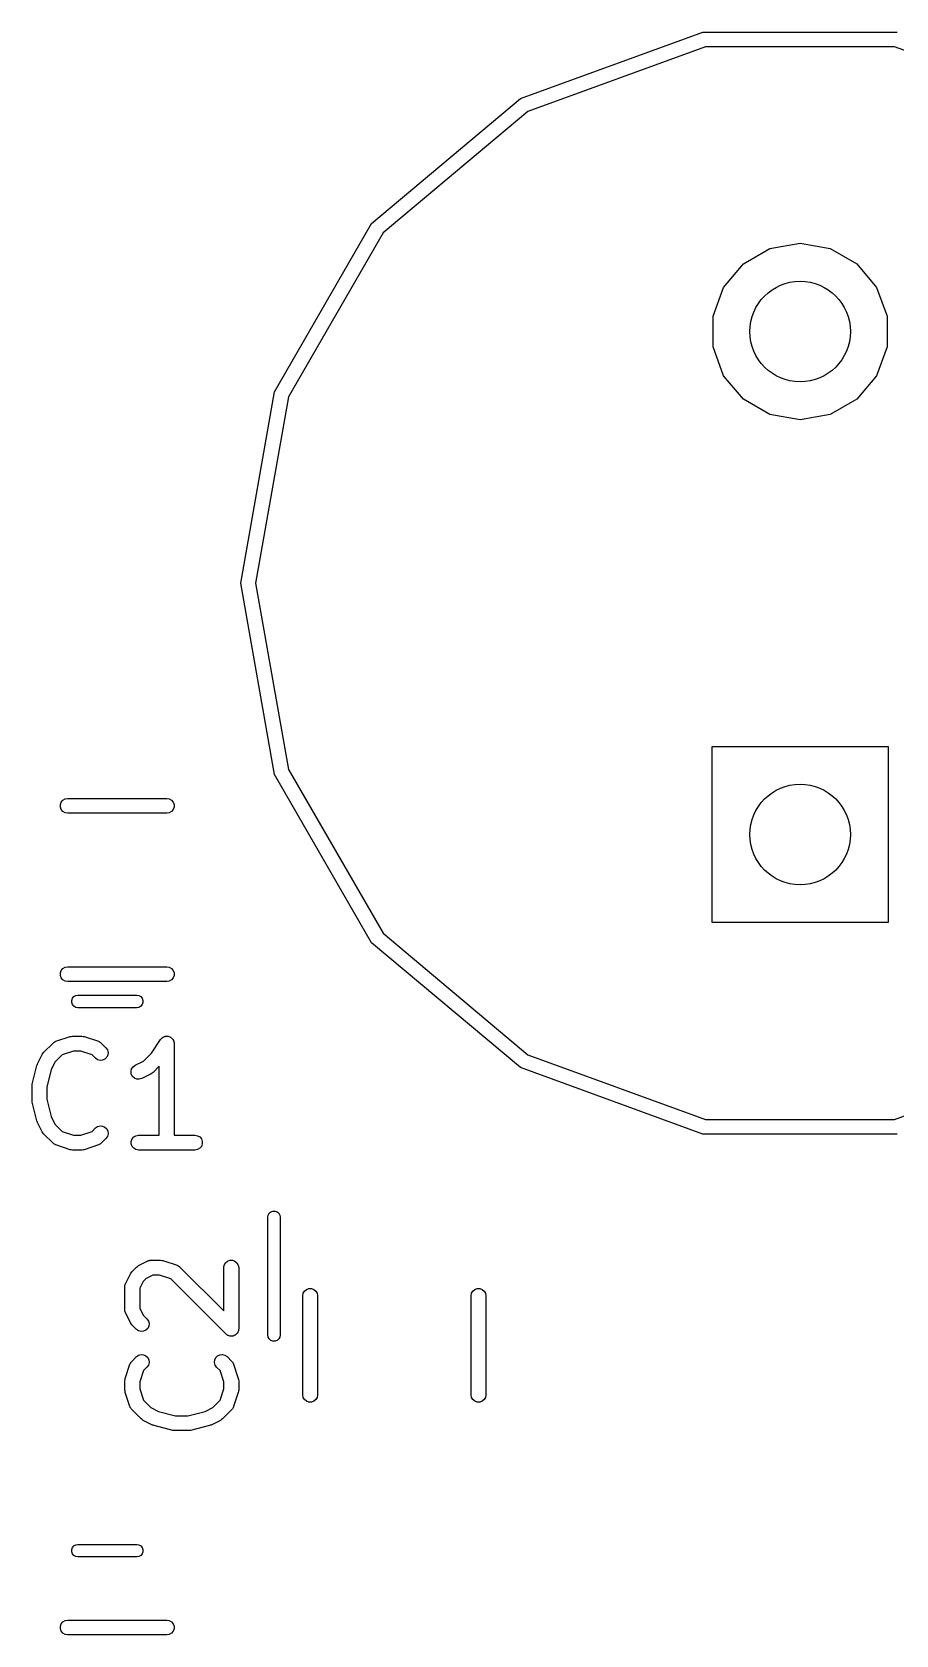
# Model space of a CAD drawing. Extents: x 0.2 to 51.4, y -0.6 to 33.
# Drawn here: x 16.64 to 25.37, y 12.28 to 28.47 of the extents above; entities that cross this region are included whole.
import ezdxf

# ---------------------------------------------------------------- set-up
doc = ezdxf.new("R2010")
doc.units = 0
doc.header["$MEASUREMENT"] = 0
doc.layers.add('BLACK', color=7, linetype='CONTINUOUS')

msp = doc.modelspace()

# ---------------------------------------------------------------- linework, layer by layer
at = {"layer": 'Black'}
for p, q in [((21.5743, 27.7943), (23.4186, 28.4656)), ((23.4186, 28.4656), (25.3814, 28.4656)), ((23.4447, 28.3179), (21.6493, 27.6644)), ((25.3553, 28.3179), (23.4447, 28.3179)), ((27.1507, 27.6644), (25.3553, 28.3179)), ((20.0707, 26.5327), (21.5743, 27.7943)), ((21.6493, 27.6644), (20.1857, 26.4363)), ((19.0894, 24.8329), (20.0707, 26.5327)), ((20.1857, 26.4363), (19.2303, 24.7816)), ((23.8264, 26.1236), (24.0948, 26.2786)), ((24.0948, 26.2786), (24.4, 26.3324)), ((24.4, 26.3324), (24.7052, 26.2786)), ((24.7052, 26.2786), (24.9736, 26.1236)), ((23.6272, 25.8862), (23.8264, 26.1236)), ((24.9736, 26.1236), (25.1728, 25.8862)), ((23.5212, 25.595), (23.6272, 25.8862)), ((25.1728, 25.8862), (25.2788, 25.595)), ((23.5212, 25.285), (23.5212, 25.595)), ((25.2788, 25.595), (25.2788, 25.285)), ((23.6272, 24.9938), (23.5212, 25.285)), ((25.2788, 25.285), (25.1728, 24.9938)), ((23.8264, 24.7564), (23.6272, 24.9938)), ((25.1728, 24.9938), (24.9736, 24.7564)), ((18.7486, 22.9), (19.0894, 24.8329)), ((19.2303, 24.7816), (18.8986, 22.9)), ((24.0948, 24.6014), (23.8264, 24.7564)), ((24.9736, 24.7564), (24.7052, 24.6014)), ((24.4, 24.5476), (24.0948, 24.6014)), ((24.7052, 24.6014), (24.4, 24.5476)), ((19.0894, 20.9671), (18.7486, 22.9)), ((18.8986, 22.9), (19.2303, 21.0184)), ((23.511, 19.471), (23.511, 21.249)), ((23.511, 21.249), (25.289, 21.249)), ((25.289, 21.249), (25.289, 19.471)), ((20.0707, 19.2673), (19.0894, 20.9671)), ((19.2303, 21.0184), (20.1857, 19.3637)), ((16.9743, 20.7205), (17, 20.725)), ((17, 20.725), (18, 20.725)), ((18, 20.725), (18.0257, 20.7205)), ((16.9261, 20.663), (16.935, 20.6875)), ((16.9261, 20.637), (16.9261, 20.663)), ((16.935, 20.6125), (16.9261, 20.637)), ((16.935, 20.6875), (16.9518, 20.7075)), ((16.9518, 20.5925), (16.935, 20.6125)), ((16.9518, 20.7075), (16.9743, 20.7205)), ((16.9743, 20.5795), (16.9518, 20.5925)), ((17, 20.575), (16.9743, 20.5795)), ((18, 20.575), (17, 20.575)), ((18.0257, 20.5795), (18, 20.575)), ((18.0257, 20.7205), (18.0482, 20.7075)), ((18.0482, 20.5925), (18.0257, 20.5795)), ((18.0482, 20.7075), (18.065, 20.6875)), ((18.065, 20.6125), (18.0482, 20.5925)), ((18.065, 20.6875), (18.0739, 20.663)), ((18.0739, 20.637), (18.065, 20.6125)), ((18.0739, 20.663), (18.0739, 20.637)), ((25.289, 19.471), (23.511, 19.471)), ((21.5743, 18.0057), (20.0707, 19.2673)), ((20.1857, 19.3637), (21.6493, 18.1356)), ((16.9261, 18.963), (16.935, 18.9875)), ((16.9261, 18.937), (16.9261, 18.963)), ((16.935, 18.9875), (16.9518, 19.0075)), ((16.9518, 19.0075), (16.9743, 19.0205)), ((16.9743, 19.0205), (17, 19.025)), ((17, 19.025), (18, 19.025)), ((18, 19.025), (18.0257, 19.0205)), ((18.0257, 19.0205), (18.0482, 19.0075)), ((18.0482, 19.0075), (18.065, 18.9875)), ((18.065, 18.9875), (18.0739, 18.963)), ((18.0739, 18.963), (18.0739, 18.937)), ((16.935, 18.9125), (16.9261, 18.937)), ((16.9518, 18.8925), (16.935, 18.9125)), ((16.9743, 18.8795), (16.9518, 18.8925)), ((17, 18.875), (16.9743, 18.8795)), ((18, 18.875), (17, 18.875)), ((18.0257, 18.8795), (18, 18.875)), ((18.0482, 18.8925), (18.0257, 18.8795)), ((18.065, 18.9125), (18.0482, 18.8925)), ((18.0739, 18.937), (18.065, 18.9125)), ((17.0403, 18.6847), (17.0478, 18.7054)), ((17.0403, 18.6627), (17.0403, 18.6847)), ((17.0478, 18.6419), (17.0403, 18.6627)), ((17.0478, 18.7054), (17.062, 18.7223)), ((17.062, 18.625), (17.0478, 18.6419)), ((17.062, 18.7223), (17.0811, 18.7334)), ((17.0811, 18.614), (17.062, 18.625)), ((17.0811, 18.7334), (17.1028, 18.7372)), ((17.1028, 18.7372), (17.6972, 18.7372)), ((17.6972, 18.7372), (17.7189, 18.7334)), ((17.7189, 18.7334), (17.738, 18.7223)), ((17.738, 18.625), (17.7189, 18.614)), ((17.738, 18.7223), (17.7522, 18.7054)), ((17.7522, 18.6419), (17.738, 18.625)), ((17.7522, 18.7054), (17.7597, 18.6847)), ((17.7597, 18.6627), (17.7522, 18.6419)), ((17.7597, 18.6847), (17.7597, 18.6627)), ((17.1028, 18.6102), (17.0811, 18.614)), ((17.6972, 18.6102), (17.1028, 18.6102)), ((17.7189, 18.614), (17.6972, 18.6102)), ((16.881, 18.2712), (17.0239, 18.3188)), ((17.0239, 18.3188), (17.0358, 18.3205)), ((17.0358, 18.3205), (17.0476, 18.3226)), ((17.0476, 18.3226), (17.1429, 18.3226)), ((17.1429, 18.3226), (17.1547, 18.3205)), ((17.1547, 18.3205), (17.1666, 18.3188)), ((17.1666, 18.3188), (17.3094, 18.2712)), ((17.9405, 18.2922), (17.9425, 18.2958)), ((17.9425, 18.2958), (17.9494, 18.3016)), ((17.9494, 18.3016), (17.9556, 18.3081)), ((17.9556, 18.3081), (17.9593, 18.3099)), ((17.9593, 18.3099), (17.9625, 18.3126)), ((17.9625, 18.3126), (17.9709, 18.3156)), ((17.9709, 18.3156), (17.9789, 18.3196)), ((17.9789, 18.3196), (17.9831, 18.3201)), ((17.9831, 18.3201), (17.987, 18.3215)), ((17.987, 18.3215), (17.9959, 18.3215)), ((17.9959, 18.3215), (18.0048, 18.3225)), ((18.0048, 18.3225), (18.0089, 18.3215)), ((18.0089, 18.3215), (18.013, 18.3215)), ((18.013, 18.3215), (18.0214, 18.3184)), ((18.0214, 18.3184), (18.0301, 18.3163)), ((18.0301, 18.3163), (18.0336, 18.314)), ((18.0336, 18.314), (18.0375, 18.3126)), ((18.0375, 18.3126), (18.0444, 18.3068)), ((18.0444, 18.3068), (18.0518, 18.3019)), ((18.0518, 18.3019), (18.0543, 18.2985)), ((18.0543, 18.2985), (18.0575, 18.2958)), ((18.0575, 18.2958), (18.0619, 18.2881)), ((16.6948, 18.0431), (16.7424, 18.1383)), ((16.7424, 18.1383), (16.7496, 18.148)), ((16.7496, 18.148), (16.7565, 18.1578)), ((16.7565, 18.1578), (16.8517, 18.253)), ((16.8517, 18.253), (16.8553, 18.2555)), ((16.8553, 18.2555), (16.8581, 18.2587)), ((16.8581, 18.2587), (16.8659, 18.2629)), ((16.8659, 18.2629), (16.8731, 18.268)), ((16.9453, 18.1344), (16.8712, 18.0603)), ((16.8731, 18.268), (16.8772, 18.2691)), ((16.8772, 18.2691), (16.881, 18.2712)), ((17.0598, 18.1726), (16.9453, 18.1344)), ((17.1307, 18.1726), (17.0598, 18.1726)), ((17.2452, 18.1344), (17.1307, 18.1726)), ((17.2803, 18.0993), (17.2452, 18.1344)), ((17.3094, 18.2712), (17.3132, 18.2691)), ((17.3132, 18.2691), (17.3174, 18.268)), ((17.3174, 18.268), (17.3246, 18.2629)), ((17.3246, 18.2629), (17.3323, 18.2587)), ((17.3323, 18.2587), (17.3352, 18.2555)), ((17.3352, 18.2555), (17.3387, 18.253)), ((17.3387, 18.253), (17.3864, 18.2054)), ((17.3864, 18.2054), (17.4013, 18.1841)), ((17.4013, 18.1841), (17.408, 18.1589)), ((17.408, 18.1589), (17.4058, 18.133)), ((17.7651, 18.0712), (17.8465, 18.1525)), ((17.8465, 18.1525), (17.9376, 18.2892)), ((17.9376, 18.2892), (17.9405, 18.2922)), ((18.0619, 18.2881), (18.0672, 18.2809)), ((18.0672, 18.2809), (18.0684, 18.2769)), ((18.0684, 18.2769), (18.0705, 18.2733)), ((18.0705, 18.2733), (18.072, 18.2645)), ((18.072, 18.2645), (18.0745, 18.2559)), ((18.0745, 18.2559), (18.0743, 18.2517)), ((18.0743, 18.2517), (18.075, 18.2476)), ((18.075, 18.2476), (18.075, 17.3226)), ((21.6493, 18.1356), (23.4447, 17.4821)), ((25.3553, 17.4821), (27.1507, 18.1356)), ((16.6415, 17.8372), (16.6891, 18.0277)), ((16.6891, 18.0277), (16.6925, 18.0352)), ((16.6925, 18.0352), (16.6948, 18.0431)), ((16.8327, 17.9833), (16.7893, 17.8098)), ((16.8712, 18.0603), (16.8327, 17.9833)), ((17.3016, 18.0844), (17.2803, 18.0993)), ((17.3268, 18.0777), (17.3016, 18.0844)), ((17.3527, 18.0799), (17.3268, 18.0777)), ((17.3764, 18.0909), (17.3527, 18.0799)), ((17.3948, 18.1094), (17.3764, 18.0909)), ((17.4058, 18.133), (17.3948, 18.1094)), ((17.6394, 17.9664), (17.6455, 17.9917)), ((17.6455, 17.9917), (17.6598, 18.0135)), ((17.6598, 18.0135), (17.6807, 18.029)), ((17.6807, 18.029), (17.7651, 18.0712)), ((17.925, 18.0189), (17.8626, 17.9565)), ((17.925, 17.3226), (17.925, 18.0189)), ((23.4186, 17.3344), (21.5743, 18.0057)), ((16.6393, 17.819), (16.6409, 17.8281)), ((16.6393, 17.6762), (16.6393, 17.819)), ((16.6409, 17.8281), (16.6415, 17.8372)), ((16.7893, 17.8098), (16.7893, 17.6854)), ((17.6424, 17.9405), (17.6394, 17.9664)), ((17.654, 17.9172), (17.6424, 17.9405)), ((17.673, 17.8993), (17.654, 17.9172)), ((17.6969, 17.889), (17.673, 17.8993)), ((17.7229, 17.8874), (17.6969, 17.889)), ((17.7478, 17.8948), (17.7229, 17.8874)), ((17.8431, 17.9424), (17.7478, 17.8948)), ((17.8527, 17.9496), (17.8431, 17.9424)), ((17.8626, 17.9565), (17.8527, 17.9496)), ((16.6409, 17.6672), (16.6393, 17.6762)), ((16.6415, 17.658), (16.6409, 17.6672)), ((16.6891, 17.4675), (16.6415, 17.658)), ((16.7893, 17.6854), (16.8327, 17.5119)), ((16.8327, 17.5119), (16.8712, 17.4349)), ((16.6925, 17.46), (16.6891, 17.4675)), ((16.6948, 17.4522), (16.6925, 17.46)), ((16.7424, 17.3569), (16.6948, 17.4522)), ((16.7496, 17.3473), (16.7424, 17.3569)), ((16.7565, 17.3374), (16.7496, 17.3473)), ((16.8517, 17.2422), (16.7565, 17.3374)), ((16.8712, 17.4349), (16.9453, 17.3608)), ((16.9453, 17.3608), (17.0598, 17.3226)), ((17.1307, 17.3226), (17.2452, 17.3608)), ((17.2452, 17.3608), (17.2803, 17.3959)), ((17.2803, 17.3959), (17.3016, 17.4108)), ((17.3016, 17.4108), (17.3268, 17.4176)), ((17.3268, 17.4176), (17.3527, 17.4153)), ((17.3527, 17.4153), (17.3764, 17.4043)), ((17.3764, 17.4043), (17.3948, 17.3859)), ((17.3948, 17.3859), (17.4058, 17.3623)), ((17.408, 17.3363), (17.4013, 17.3112)), ((17.4058, 17.3623), (17.408, 17.3363)), ((25.3814, 17.3344), (23.4186, 17.3344)), ((23.4447, 17.4821), (25.3553, 17.4821)), ((16.8553, 17.2397), (16.8517, 17.2422)), ((16.8581, 17.2365), (16.8553, 17.2397)), ((16.8659, 17.2323), (16.8581, 17.2365)), ((16.8731, 17.2273), (16.8659, 17.2323)), ((16.8772, 17.2261), (16.8731, 17.2273)), ((16.881, 17.2241), (16.8772, 17.2261)), ((17.0239, 17.1765), (16.881, 17.2241)), ((17.0358, 17.1747), (17.0239, 17.1765)), ((17.0476, 17.1726), (17.0358, 17.1747)), ((17.1429, 17.1726), (17.0476, 17.1726)), ((17.0598, 17.3226), (17.1307, 17.3226)), ((17.1547, 17.1747), (17.1429, 17.1726)), ((17.1666, 17.1765), (17.1547, 17.1747)), ((17.3094, 17.2241), (17.1666, 17.1765)), ((17.3132, 17.2261), (17.3094, 17.2241)), ((17.3174, 17.2273), (17.3132, 17.2261)), ((17.3246, 17.2323), (17.3174, 17.2273)), ((17.3323, 17.2365), (17.3246, 17.2323)), ((17.3352, 17.2397), (17.3323, 17.2365)), ((17.3387, 17.2422), (17.3352, 17.2397)), ((17.3864, 17.2898), (17.3387, 17.2422)), ((17.4013, 17.3112), (17.3864, 17.2898)), ((17.6404, 17.2606), (17.6493, 17.2851)), ((17.6404, 17.2346), (17.6404, 17.2606)), ((17.6493, 17.2101), (17.6404, 17.2346)), ((17.6493, 17.2851), (17.6661, 17.3051)), ((17.6661, 17.1902), (17.6493, 17.2101)), ((17.6661, 17.3051), (17.6886, 17.3181)), ((17.6886, 17.1771), (17.6661, 17.1902)), ((17.6886, 17.3181), (17.7143, 17.3226)), ((17.7143, 17.1726), (17.6886, 17.1771)), ((17.7143, 17.3226), (17.925, 17.3226)), ((18.2857, 17.1726), (17.7143, 17.1726)), ((18.075, 17.3226), (18.2857, 17.3226)), ((18.2857, 17.3226), (18.3114, 17.3181)), ((18.3114, 17.1771), (18.2857, 17.1726)), ((18.3114, 17.3181), (18.3339, 17.3051)), ((18.3339, 17.1902), (18.3114, 17.1771)), ((18.3339, 17.3051), (18.3507, 17.2851)), ((18.3507, 17.2101), (18.3339, 17.1902)), ((18.3507, 17.2851), (18.3596, 17.2606)), ((18.3596, 17.2346), (18.3507, 17.2101)), ((18.3596, 17.2606), (18.3596, 17.2346)), ((19.0205, 16.4944), (19.0244, 16.5161)), ((19.0244, 16.5161), (19.0354, 16.5352)), ((19.0354, 16.5352), (19.0523, 16.5494)), ((19.0523, 16.5494), (19.073, 16.5569)), ((19.073, 16.5569), (19.095, 16.5569)), ((19.095, 16.5569), (19.1158, 16.5494)), ((19.1158, 16.5494), (19.1327, 16.5352)), ((19.1327, 16.5352), (19.1437, 16.5161)), ((19.1437, 16.5161), (19.1475, 16.4944)), ((19.0205, 15.3056), (19.0205, 16.4944)), ((19.1475, 16.4944), (19.1475, 15.3056)), ((17.7141, 16.0052), (17.8093, 16.0528)), ((17.8093, 16.0528), (17.8135, 16.054)), ((17.8135, 16.054), (17.8172, 16.0562)), ((17.8172, 16.0562), (17.8259, 16.0577)), ((17.8259, 16.0577), (17.8343, 16.0602)), ((17.8343, 16.0602), (17.8386, 16.06)), ((17.8386, 16.06), (17.8429, 16.0607)), ((17.8429, 16.0607), (17.9381, 16.0607)), ((17.9381, 16.0607), (17.9499, 16.0586)), ((17.9499, 16.0586), (17.9618, 16.0569)), ((17.9618, 16.0569), (18.1047, 16.0092)), ((18.5819, 16.0114), (18.5949, 16.0339)), ((18.5949, 16.0339), (18.6149, 16.0507)), ((18.6149, 16.0507), (18.6394, 16.0596)), ((18.6394, 16.0596), (18.6654, 16.0596)), ((18.6654, 16.0596), (18.6899, 16.0507)), ((18.6899, 16.0507), (18.7098, 16.0339)), ((18.7098, 16.0339), (18.7229, 16.0114)), ((17.5853, 15.8288), (17.6329, 15.924)), ((17.6329, 15.924), (17.6401, 15.9337)), ((17.6401, 15.9337), (17.647, 15.9435)), ((17.647, 15.9435), (17.6946, 15.9911)), ((17.6946, 15.9911), (17.7044, 15.998)), ((17.7044, 15.998), (17.7141, 16.0052)), ((17.792, 15.8765), (17.7616, 15.8461)), ((17.8606, 15.9107), (17.792, 15.8765)), ((17.9259, 15.9107), (17.8606, 15.9107)), ((18.0404, 15.8725), (17.9259, 15.9107)), ((18.5993, 15.3136), (18.0404, 15.8725)), ((18.1047, 16.0092), (18.1085, 16.0072)), ((18.1085, 16.0072), (18.1126, 16.0061)), ((18.1126, 16.0061), (18.1198, 16.001)), ((18.1198, 16.001), (18.1276, 15.9968)), ((18.1276, 15.9968), (18.1304, 15.9936)), ((18.1304, 15.9936), (18.134, 15.9911)), ((18.134, 15.9911), (18.5774, 15.5477)), ((18.5774, 15.9857), (18.5819, 16.0114)), ((18.5774, 15.5477), (18.5774, 15.9857)), ((18.7229, 16.0114), (18.7274, 15.9857)), ((18.7274, 15.9857), (18.7274, 15.3667)), ((17.5774, 15.7952), (17.5781, 15.7995)), ((17.5774, 15.5571), (17.5774, 15.7952)), ((17.5779, 15.8038), (17.5804, 15.8122)), ((17.5781, 15.7995), (17.5779, 15.8038)), ((17.5804, 15.8122), (17.5819, 15.8209)), ((17.5819, 15.8209), (17.5841, 15.8246)), ((17.5841, 15.8246), (17.5853, 15.8288)), ((17.7616, 15.8461), (17.7274, 15.7775)), ((17.7274, 15.7775), (17.7274, 15.5748)), ((19.375, 15.7), (19.3795, 15.7257)), ((19.3795, 15.7257), (19.3925, 15.7482)), ((19.3925, 15.7482), (19.4125, 15.765)), ((19.4125, 15.765), (19.437, 15.7739)), ((19.437, 15.7739), (19.463, 15.7739)), ((19.463, 15.7739), (19.4875, 15.765)), ((19.4875, 15.765), (19.5075, 15.7482)), ((19.5075, 15.7482), (19.5205, 15.7257)), ((19.5205, 15.7257), (19.525, 15.7)), ((21.075, 15.7), (21.0795, 15.7257)), ((21.0795, 15.7257), (21.0925, 15.7482)), ((21.0925, 15.7482), (21.1125, 15.765)), ((21.1125, 15.765), (21.137, 15.7739)), ((21.137, 15.7739), (21.163, 15.7739)), ((21.163, 15.7739), (21.1875, 15.765)), ((21.1875, 15.765), (21.2075, 15.7482)), ((21.2075, 15.7482), (21.2205, 15.7257)), ((21.2205, 15.7257), (21.225, 15.7)), ((17.5781, 15.5529), (17.5774, 15.5571)), ((17.5779, 15.5486), (17.5781, 15.5529)), ((17.5804, 15.5401), (17.5779, 15.5486)), ((17.7274, 15.5748), (17.7616, 15.5063)), ((19.375, 14.7), (19.375, 15.7)), ((19.525, 15.7), (19.525, 14.7)), ((21.075, 14.7), (21.075, 15.7)), ((21.225, 15.7), (21.225, 14.7)), ((17.5819, 15.5315), (17.5804, 15.5401)), ((17.5841, 15.5277), (17.5819, 15.5315)), ((17.5853, 15.5236), (17.5841, 15.5277)), ((17.6329, 15.4284), (17.5853, 15.5236)), ((17.6401, 15.4187), (17.6329, 15.4284)), ((17.647, 15.4089), (17.6401, 15.4187)), ((17.6946, 15.3613), (17.647, 15.4089)), ((17.7616, 15.5063), (17.8007, 15.4673)), ((17.8007, 15.4673), (17.8156, 15.446)), ((17.8201, 15.3949), (17.8091, 15.3713)), ((17.8156, 15.446), (17.8223, 15.4208)), ((17.8223, 15.4208), (17.8201, 15.3949)), ((17.7159, 15.3463), (17.6946, 15.3613)), ((17.7411, 15.3396), (17.7159, 15.3463)), ((17.767, 15.3418), (17.7411, 15.3396)), ((17.7906, 15.3528), (17.767, 15.3418)), ((17.8091, 15.3713), (17.7906, 15.3528)), ((18.6074, 15.308), (18.5993, 15.3136)), ((18.6149, 15.3017), (18.6074, 15.308)), ((18.618, 15.3006), (18.6149, 15.3017)), ((18.6207, 15.2987), (18.618, 15.3006)), ((18.6302, 15.2962), (18.6207, 15.2987)), ((18.6394, 15.2928), (18.6302, 15.2962)), ((18.6427, 15.2928), (18.6394, 15.2928)), ((18.6458, 15.292), (18.6427, 15.2928)), ((18.6556, 15.2928), (18.6458, 15.292)), ((18.6654, 15.2928), (18.6556, 15.2928)), ((18.6685, 15.2939), (18.6654, 15.2928)), ((18.6718, 15.2942), (18.6685, 15.2939)), ((18.6807, 15.2984), (18.6718, 15.2942)), ((18.6899, 15.3017), (18.6807, 15.2984)), ((18.6924, 15.3038), (18.6899, 15.3017)), ((18.6954, 15.3052), (18.6924, 15.3038)), ((18.7023, 15.3122), (18.6954, 15.3052)), ((18.7098, 15.3185), (18.7023, 15.3122)), ((18.7115, 15.3213), (18.7098, 15.3185)), ((18.7138, 15.3236), (18.7115, 15.3213)), ((18.718, 15.3325), (18.7138, 15.3236)), ((18.7229, 15.341), (18.718, 15.3325)), ((18.7234, 15.3443), (18.7229, 15.341)), ((18.7248, 15.3473), (18.7234, 15.3443)), ((18.7257, 15.357), (18.7248, 15.3473)), ((18.7274, 15.3667), (18.7257, 15.357)), ((19.0244, 15.2839), (19.0205, 15.3056)), ((19.0354, 15.2648), (19.0244, 15.2839)), ((19.0523, 15.2506), (19.0354, 15.2648)), ((19.073, 15.2431), (19.0523, 15.2506)), ((19.095, 15.2431), (19.073, 15.2431)), ((19.1158, 15.2506), (19.095, 15.2431)), ((19.1327, 15.2648), (19.1158, 15.2506)), ((19.1437, 15.2839), (19.1327, 15.2648)), ((19.1475, 15.3056), (19.1437, 15.2839)), ((17.647, 15.0387), (17.6946, 15.0864)), ((17.6946, 15.0864), (17.7159, 15.1013)), ((17.7159, 15.1013), (17.7411, 15.108)), ((17.7411, 15.108), (17.767, 15.1058)), ((17.767, 15.1058), (17.7906, 15.0948)), ((17.7906, 15.0948), (17.8091, 15.0764)), ((17.8091, 15.0764), (17.8201, 15.0527)), ((18.4847, 15.0527), (18.4957, 15.0764)), ((18.4957, 15.0764), (18.5141, 15.0948)), ((18.5141, 15.0948), (18.5377, 15.1058)), ((18.5377, 15.1058), (18.5637, 15.108)), ((18.5637, 15.108), (18.5888, 15.1013)), ((18.5888, 15.1013), (18.6102, 15.0864)), ((18.6102, 15.0864), (18.6578, 15.0387)), ((17.5812, 14.8666), (17.6288, 15.0094)), ((17.6288, 15.0094), (17.6309, 15.0132)), ((17.6309, 15.0132), (17.632, 15.0174)), ((17.632, 15.0174), (17.6371, 15.0246)), ((17.6371, 15.0246), (17.6413, 15.0323)), ((17.6413, 15.0323), (17.6445, 15.0352)), ((17.6445, 15.0352), (17.647, 15.0387)), ((17.7656, 14.9452), (17.7274, 14.8307)), ((17.8007, 14.9803), (17.7656, 14.9452)), ((17.8156, 15.0016), (17.8007, 14.9803)), ((17.8223, 15.0268), (17.8156, 15.0016)), ((17.8201, 15.0527), (17.8223, 15.0268)), ((18.4824, 15.0268), (18.4847, 15.0527)), ((18.4892, 15.0016), (18.4824, 15.0268)), ((18.5041, 14.9803), (18.4892, 15.0016)), ((18.5392, 14.9452), (18.5041, 14.9803)), ((18.5774, 14.8307), (18.5392, 14.9452)), ((18.6578, 15.0387), (18.6603, 15.0352)), ((18.6603, 15.0352), (18.6635, 15.0323)), ((18.6635, 15.0323), (18.6677, 15.0246)), ((18.6677, 15.0246), (18.6727, 15.0174)), ((18.6727, 15.0174), (18.6739, 15.0132)), ((18.6739, 15.0132), (18.6759, 15.0094)), ((18.6759, 15.0094), (18.7235, 14.8666)), ((17.5774, 14.8429), (17.5795, 14.8547)), ((17.5774, 14.7476), (17.5774, 14.8429)), ((17.5795, 14.7358), (17.5774, 14.7476)), ((17.5795, 14.8547), (17.5812, 14.8666)), ((17.5812, 14.7239), (17.5795, 14.7358)), ((17.7274, 14.8307), (17.7274, 14.7598)), ((17.7274, 14.7598), (17.7656, 14.6453)), ((18.5392, 14.6453), (18.5774, 14.7598)), ((18.5774, 14.7598), (18.5774, 14.8307)), ((18.7235, 14.8666), (18.7253, 14.8547)), ((18.7253, 14.7358), (18.7235, 14.7239)), ((18.7253, 14.8547), (18.7274, 14.8429)), ((18.7274, 14.7476), (18.7253, 14.7358)), ((18.7274, 14.8429), (18.7274, 14.7476)), ((17.6288, 14.581), (17.5812, 14.7239)), ((17.6309, 14.5772), (17.6288, 14.581)), ((17.632, 14.5731), (17.6309, 14.5772)), ((17.6371, 14.5659), (17.632, 14.5731)), ((17.7656, 14.6453), (17.8397, 14.5712)), ((18.4651, 14.5712), (18.5392, 14.6453)), ((18.6727, 14.5731), (18.6677, 14.5659)), ((18.6739, 14.5772), (18.6727, 14.5731)), ((18.6759, 14.581), (18.6739, 14.5772)), ((18.7235, 14.7239), (18.6759, 14.581)), ((19.3795, 14.6743), (19.375, 14.7)), ((19.3925, 14.6518), (19.3795, 14.6743)), ((19.4125, 14.635), (19.3925, 14.6518)), ((19.437, 14.6261), (19.4125, 14.635)), ((19.463, 14.6261), (19.437, 14.6261)), ((19.4875, 14.635), (19.463, 14.6261)), ((19.5075, 14.6518), (19.4875, 14.635)), ((19.5205, 14.6743), (19.5075, 14.6518)), ((19.525, 14.7), (19.5205, 14.6743)), ((21.0795, 14.6743), (21.075, 14.7)), ((21.0925, 14.6518), (21.0795, 14.6743)), ((21.1125, 14.635), (21.0925, 14.6518)), ((21.137, 14.6261), (21.1125, 14.635)), ((21.163, 14.6261), (21.137, 14.6261)), ((21.1875, 14.635), (21.163, 14.6261)), ((21.2075, 14.6518), (21.1875, 14.635)), ((21.2205, 14.6743), (21.2075, 14.6518)), ((21.225, 14.7), (21.2205, 14.6743)), ((17.6413, 14.5581), (17.6371, 14.5659)), ((17.6445, 14.5553), (17.6413, 14.5581)), ((17.647, 14.5517), (17.6445, 14.5553)), ((17.7422, 14.4565), (17.647, 14.5517)), ((17.752, 14.4496), (17.7422, 14.4565)), ((17.7617, 14.4424), (17.752, 14.4496)), ((17.8569, 14.3948), (17.7617, 14.4424)), ((17.8397, 14.5712), (17.9167, 14.5327)), ((17.9167, 14.5327), (18.0902, 14.4893)), ((18.0902, 14.4893), (18.2146, 14.4893)), ((18.2146, 14.4893), (18.3881, 14.5327)), ((18.3881, 14.5327), (18.4651, 14.5712)), ((18.5431, 14.4424), (18.4478, 14.3948)), ((18.5527, 14.4496), (18.5431, 14.4424)), ((18.5626, 14.4565), (18.5527, 14.4496)), ((18.6578, 14.5517), (18.5626, 14.4565)), ((18.6603, 14.5553), (18.6578, 14.5517)), ((18.6635, 14.5581), (18.6603, 14.5553)), ((18.6677, 14.5659), (18.6635, 14.5581)), ((17.8648, 14.3925), (17.8569, 14.3948)), ((17.8723, 14.3891), (17.8648, 14.3925)), ((18.0628, 14.3415), (17.8723, 14.3891)), ((18.0719, 14.3409), (18.0628, 14.3415)), ((18.081, 14.3393), (18.0719, 14.3409)), ((18.2238, 14.3393), (18.081, 14.3393)), ((18.2328, 14.3409), (18.2238, 14.3393)), ((18.242, 14.3415), (18.2328, 14.3409)), ((18.4325, 14.3891), (18.242, 14.3415)), ((18.44, 14.3925), (18.4325, 14.3891)), ((18.4478, 14.3948), (18.44, 14.3925)), ((17.0403, 13.1373), (17.0478, 13.1581)), ((17.0403, 13.1153), (17.0403, 13.1373)), ((17.0478, 13.0946), (17.0403, 13.1153)), ((17.0478, 13.1581), (17.062, 13.175)), ((17.062, 13.175), (17.0811, 13.186)), ((17.0811, 13.186), (17.1028, 13.1898)), ((17.1028, 13.1898), (17.6972, 13.1898)), ((17.6972, 13.1898), (17.7189, 13.186)), ((17.7189, 13.186), (17.738, 13.175)), ((17.738, 13.175), (17.7522, 13.1581)), ((17.7522, 13.1581), (17.7597, 13.1373)), ((17.7597, 13.1153), (17.7522, 13.0946)), ((17.7597, 13.1373), (17.7597, 13.1153)), ((17.062, 13.0777), (17.0478, 13.0946)), ((17.0811, 13.0667), (17.062, 13.0777)), ((17.1028, 13.0628), (17.0811, 13.0667)), ((17.6972, 13.0628), (17.1028, 13.0628)), ((17.7189, 13.0667), (17.6972, 13.0628)), ((17.738, 13.0777), (17.7189, 13.0667)), ((17.7522, 13.0946), (17.738, 13.0777)), ((16.9261, 12.363), (16.935, 12.3875)), ((16.9261, 12.337), (16.9261, 12.363)), ((16.935, 12.3125), (16.9261, 12.337)), ((16.935, 12.3875), (16.9518, 12.4075)), ((16.9518, 12.2925), (16.935, 12.3125)), ((16.9518, 12.4075), (16.9743, 12.4205)), ((16.9743, 12.4205), (17, 12.425)), ((17, 12.425), (18, 12.425)), ((18, 12.425), (18.0257, 12.4205)), ((18.0257, 12.4205), (18.0482, 12.4075)), ((18.0482, 12.4075), (18.065, 12.3875)), ((18.065, 12.3125), (18.0482, 12.2925)), ((18.065, 12.3875), (18.0739, 12.363)), ((18.0739, 12.337), (18.065, 12.3125)), ((18.0739, 12.363), (18.0739, 12.337)), ((16.9743, 12.2795), (16.9518, 12.2925)), ((17, 12.275), (16.9743, 12.2795)), ((18, 12.275), (17, 12.275)), ((18.0257, 12.2795), (18, 12.275)), ((18.0482, 12.2925), (18.0257, 12.2795))]:
    msp.add_line(p, q, dxfattribs=at)
for centre in [(24.4, 25.44), (24.4, 20.36)]:
    msp.add_circle(centre, 0.508, dxfattribs=at)

doc.saveas('drawing.dxf')
